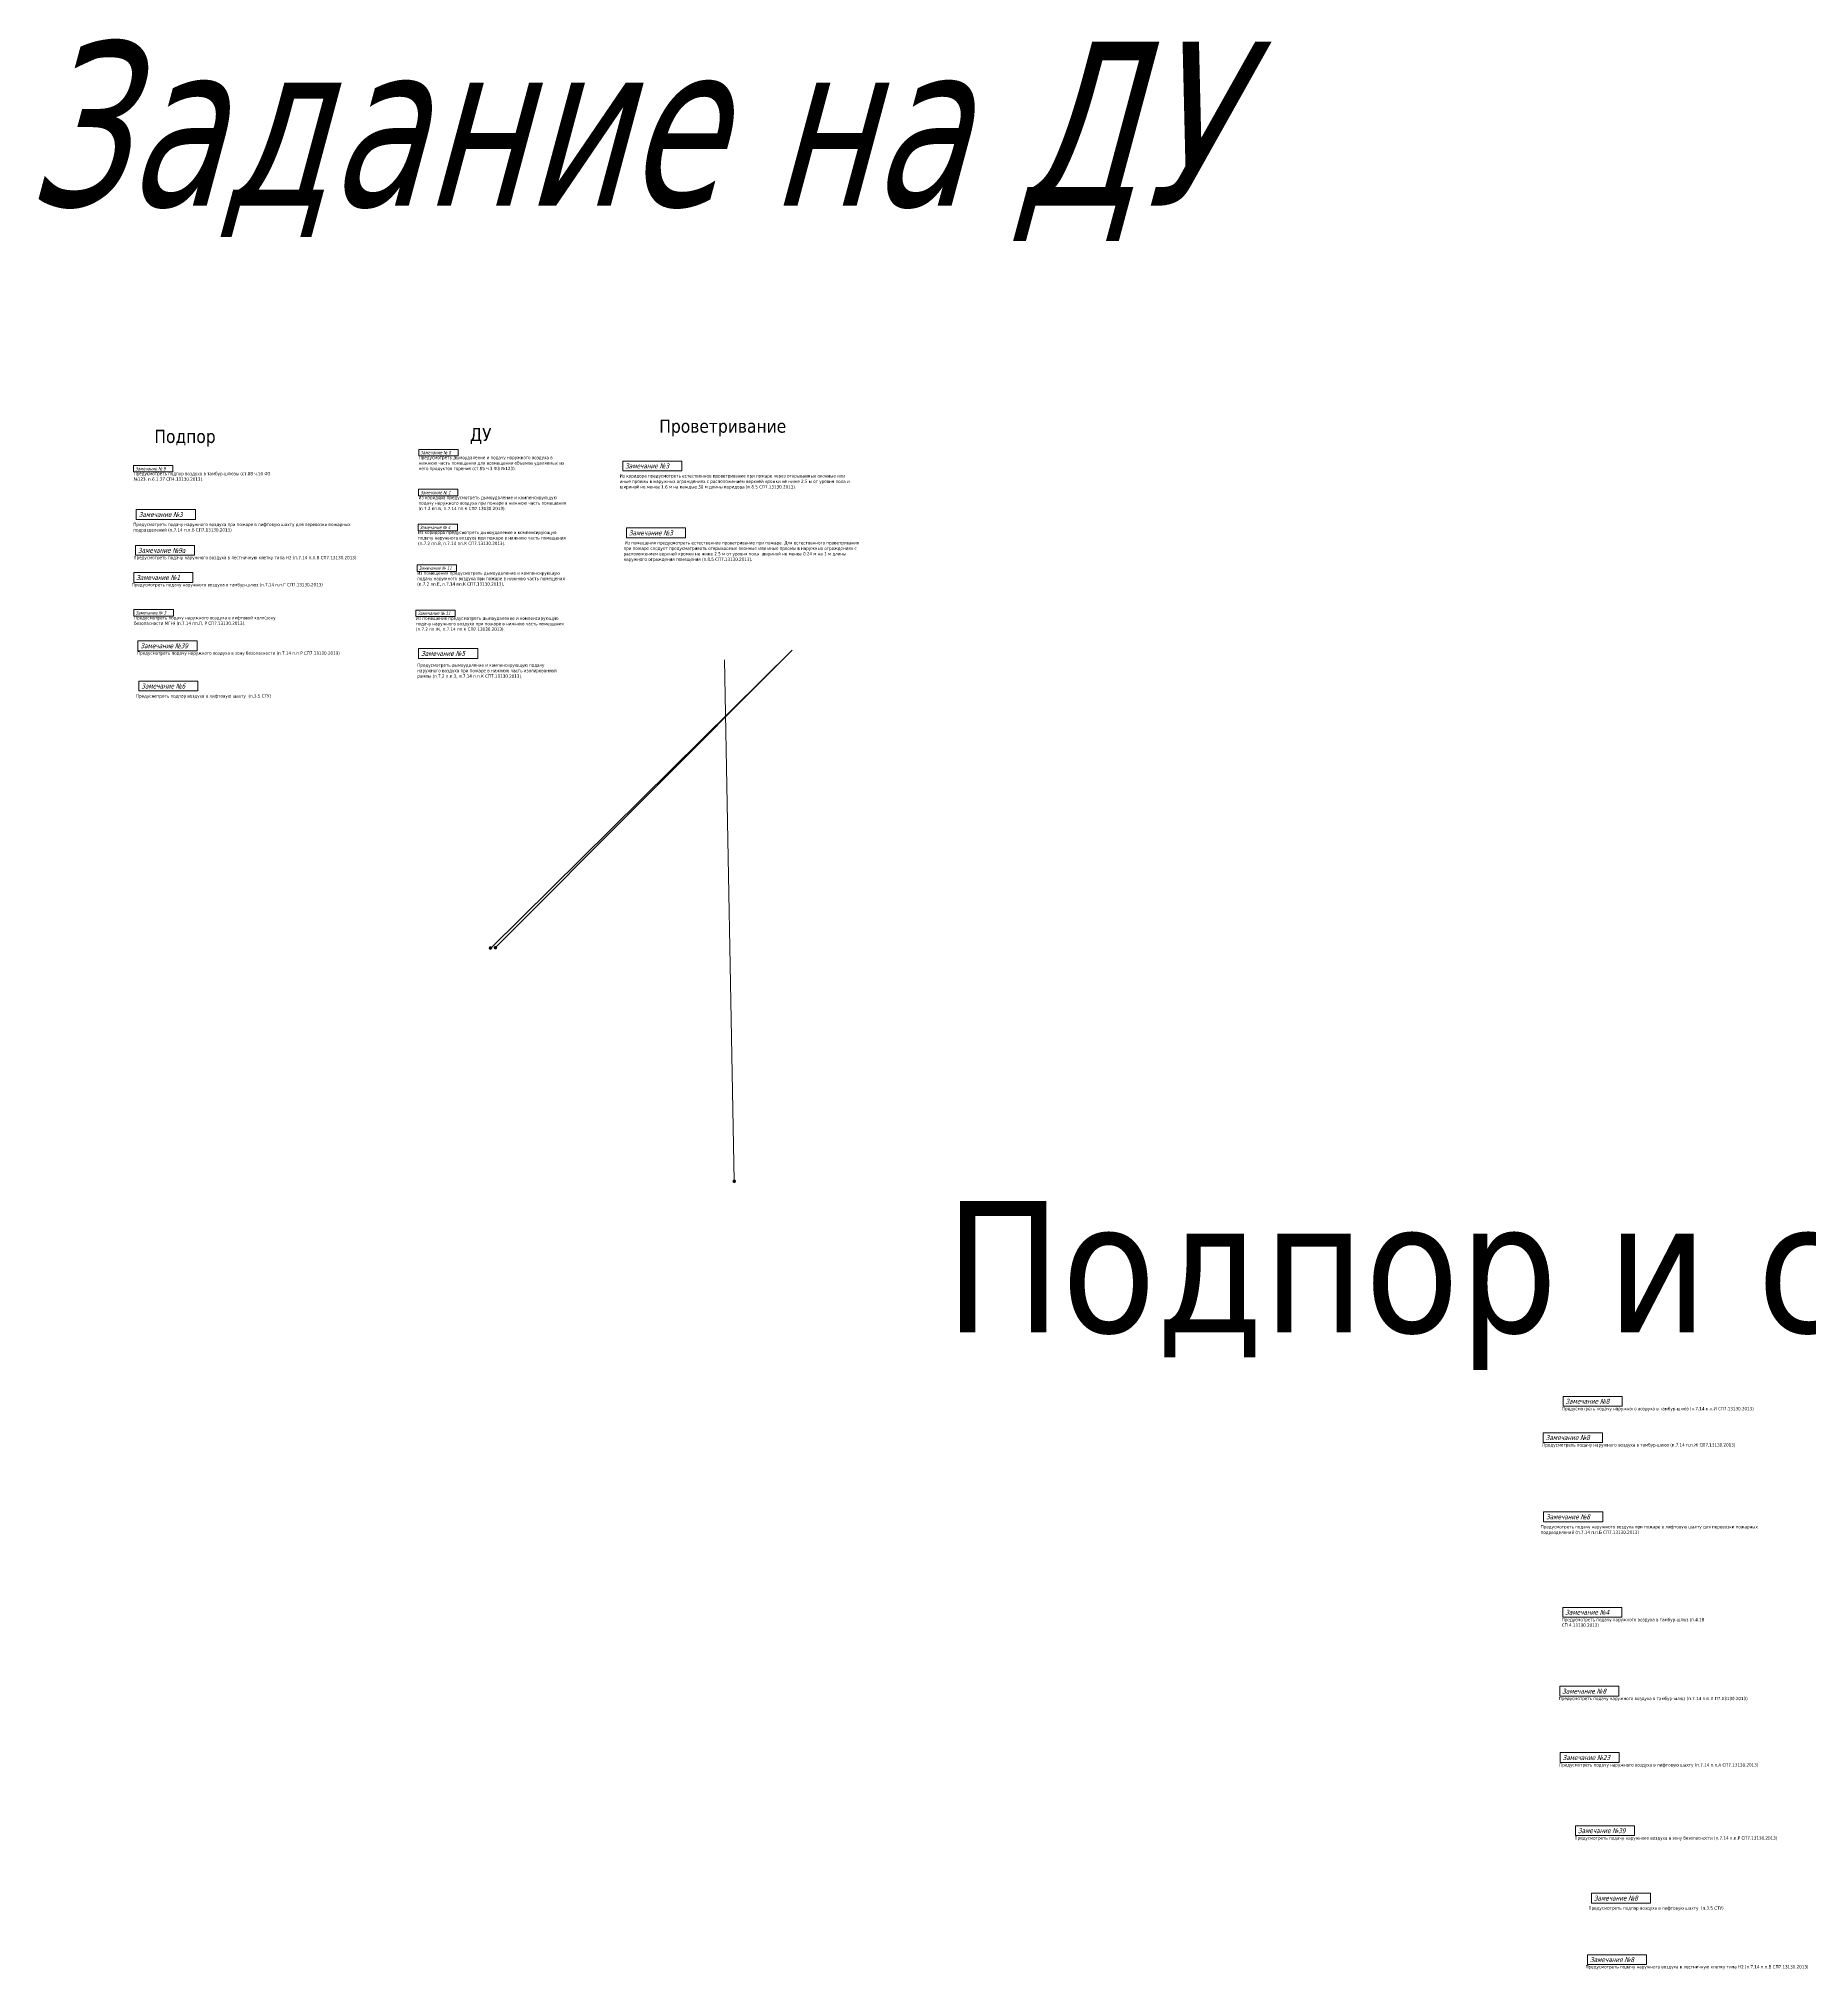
# Model space of a CAD drawing. Header units: millimetres. Extents: x -783640 to 8156175, y -1575894 to 1845315.
# Drawn here: x -276439 to 47154, y 616300 to 969008 of the extents above; entities that cross this region are included whole.
import ezdxf

# ---------------------------------------------------------------- set-up
doc = ezdxf.new("R2010")
doc.units = ezdxf.units.MM
doc.layers.add('экспертиза ДУ', color=1, linetype='Continuous', lineweight=0)
doc.layers.add('экспертиза ДУ пояснения', color=6, linetype='Continuous', lineweight=0)
doc.styles.add('ЭКСПЕРТИЗА', font='tahoma.ttf')

msp = doc.modelspace()

# ---------------------------------------------------------------- hatches: boundary and pattern name
at = {"layer": 'экспертиза ДУ', "lineweight": 0}
h = msp.add_hatch(color=5, dxfattribs=at)
edge = h.paths.add_edge_path()
edge.add_arc((-193868, 802876), 333, 0, 360)
h = msp.add_hatch(color=30, dxfattribs=at)
edge = h.paths.add_edge_path()
edge.add_arc((-192961, 802938), 333, 0, 360)
h = msp.add_hatch(color=5, dxfattribs=at)
edge = h.paths.add_edge_path()
edge.add_arc((-149322, 760273), 333, 0, 360)

# ---------------------------------------------------------------- linework, layer by layer
at = {"layer": 'экспертиза ДУ', "elevation": 0}
for points in [[(-206985, 893977), (-199785, 893977), (-199785, 892777), (-206985, 892777), (-206985, 893977)], [(-207092, 880303), (-199892, 880303), (-199892, 879103), (-207092, 879103), (-207092, 880303)], [(-259007, 864709), (-251807, 864709), (-251807, 863509), (-259007, 863509), (-259007, 864709)], [(-151093, 855527), (-149324, 760286)]]:
    msp.add_lwpolyline(points, dxfattribs=at)
at = {"layer": 'экспертиза ДУ'}
for points in [[(-259080, 891043), (-251880, 891043), (-251880, 889843), (-259080, 889843), (-259080, 891043)], [(-207013, 886673), (-199813, 886673), (-199813, 885473), (-207013, 885473), (-207013, 886673)], [(-207252, 872871), (-200052, 872871), (-200052, 871671), (-207252, 871671), (-207252, 872871)], [(-207488, 864627), (-200288, 864627), (-200288, 863427), (-207488, 863427), (-207488, 864627)], [(-138728, 857300), (-193816, 802852)], [(-192943, 802954), (-138728, 857300)]]:
    msp.add_lwpolyline(points, dxfattribs=at)
at = {"layer": 'экспертиза ДУ', "lineweight": 0, "elevation": 0}
for points in [[(-169704, 891847), (-158904, 891847), (-158904, 890047), (-169704, 890047), (-169704, 891847)], [(-258588, 882974), (-247788, 882974), (-247788, 881174), (-258588, 881174), (-258588, 882974)], [(-169018, 879619), (-158218, 879619), (-158218, 877819), (-169018, 877819), (-169018, 879619)], [(1603, 655895), (12403, 655895), (12403, 654095), (1603, 654095), (1603, 655895)]]:
    msp.add_lwpolyline(points, dxfattribs=at)
at = {"layer": 'экспертиза ДУ', "lineweight": 0}
for points in [[(-258735, 876421), (-247935, 876421), (-247935, 874621), (-258735, 874621), (-258735, 876421)], [(-259065, 871461), (-248265, 871461), (-248265, 869661), (-259065, 869661), (-259065, 871461)], [(-258276, 858993), (-247476, 858993), (-247476, 857193), (-258276, 857193), (-258276, 858993)], [(-206987, 857589), (-196187, 857589), (-196187, 855789), (-206987, 855789), (-206987, 857589)], [(-258119, 851638), (-247319, 851638), (-247319, 849838), (-258119, 849838), (-258119, 851638)], [(2131, 720973), (12931, 720973), (12931, 719173), (2131, 719173), (2131, 720973)], [(-1473, 714345), (9327, 714345), (9327, 712545), (-1473, 712545), (-1473, 714345)], [(-1422, 699873), (9378, 699873), (9378, 698073), (-1422, 698073), (-1422, 699873)], [(2093, 682430), (12893, 682430), (12893, 680630), (2093, 680630), (2093, 682430)], [(1532, 668025), (12332, 668025), (12332, 666225), (1532, 666225), (1532, 668025)], [(4409, 642542), (15209, 642542), (15209, 640742), (4409, 640742), (4409, 642542)], [(7320, 630222), (18120, 630222), (18120, 628422), (7320, 628422), (7320, 630222)], [(6616, 618986), (17416, 618986), (17416, 617186), (6616, 617186), (6616, 618986)]]:
    msp.add_lwpolyline(points, dxfattribs=at)

# ---------------------------------------------------------------- texts
at = {"layer": 'экспертиза ДУ', "style": 'ЭКСПЕРТИЗА', "oblique": 14.99998, "width": 0.8}
for s, height, p in [('Задание на ДУ', 30000, (-278656, 938466)), ('Замечание № 8', 600, (-206685, 893077)), ('Замечание № 9', 600, (-258780, 890143)), ('Замечание № 1', 600, (-206713, 885773)), ('Замечание № 4', 600, (-206792, 879403)), ('Замечание № 11', 600, (-206952, 871971)), ('Замечание № 3', 600, (-258707, 863809)), ('Замечание № 11', 600, (-207188, 863727))]:
    msp.add_text(s, height=height, dxfattribs=at).set_placement(p)
at = {"layer": 'экспертиза ДУ', "lineweight": 0, "style": 'ЭКСПЕРТИЗА', "oblique": 14.99998, "width": 0.8}
for s, p in [('Замечание №3', (-169254, 890497)), ('Замечание №3', (-258138, 881624)), ('Замечание №3', (-168568, 878269)), ('Замечание №9а', (-258285, 875071)), ('Замечание №1', (-258615, 870111)), ('Замечание №39', (-257826, 857643)), ('Замечание №5', (-206537, 856239)), ('Замечание №6', (-257669, 850288)), ('Замечание №8', (2581, 719623)), ('Замечание №8', (-1023, 712995)), ('Замечание №8', (-972, 698523)), ('Замечание №4', (2543, 681080)), ('Замечание №8', (1982, 666675)), ('Замечание №23', (2053, 654545)), ('Замечание №39', (4859, 641192)), ('Замечание №8', (7770, 628872)), ('Замечание №8', (7066, 617636))]:
    msp.add_text(s, height=900, dxfattribs=at).set_placement(p)
at = {"layer": 'экспертиза ДУ', "ltscale": 100, "char_height": 600, "width": 26264.8, "attachment_point": 1, "style": 'ЭКСПЕРТИЗА'}
for s, insert in [('Предусмотреть дымоудаление и подачу наружного воздуха в нижнюю часть {\\A1;помещения }для возмещения объемов удаляемых из него продуктов горения (ст.85 ч.3 ФЗ №123){\\A1;.}', (-206985, 892777)), ('\\A1;Предусмотреть подпор воздуха в тамбур-шлюзы ({\\A0;ст.88 ч.10 ФЗ №123, п.6.1.37 СП4.13130.2013}).', (-259080, 889843)), ('\\A1;Из коридора предусмотреть дымоудаление и компенсирующую подачу наружного воздуха при пожаре в нижнюю часть помещения (п.7.2 пп.Б, п.7.14 пп.К СП7.13130.2013).', (-207013, 885473)), ('\\A1;Из коридора предусмотреть дымоудаление и компенсирующую подачу наружного воздуха при пожаре в нижнюю часть помещения (п.7.2 пп.В, п.7.14 пп.К СП7.13130.2013).', (-207092, 879103)), ('\\A1;Из помещения предусмотреть дымоудаление {\\A0;и компенсирующую подачу наружного воздуха при пожаре в нижнюю часть }помещения (п.7.2 пп.Е, п.7.14 пп.К СП7.13130.2013).', (-207252, 871671)), ('\\A1;Предусмотреть подачу наружного воздуха в лифтовой холл(зону безопасности МГН) ({\\A0;п.7.14 пп.П, Р СП7.13130.2013}).', (-259007, 863509)), ('\\A1;Из помещения предусмотреть дымоудаление {\\A0;и компенсирующую подачу наружного воздуха при пожаре в нижнюю часть }помещения (п.7.2 пп.Ж, п.7.14 пп.К СП7.13130.2013).', (-207488, 863427))]:
    msp.add_mtext(s, dxfattribs=dict(at, insert=insert))
at = {"layer": 'экспертиза ДУ', "color": 6, "ltscale": 100, "char_height": 600, "attachment_point": 1, "style": 'ЭКСПЕРТИЗА'}
for s, insert, width in [('\\A1;{\\C256;Из коридора предусмотреть естественное проветривание при пожаре через\\A0; открываемые оконные или иные проемы в наружных ограждениях с расположением верхней кромки не ниже 2.5\\~м от уровня пола и шириной не менее 1.6\\~м на каждые 30\\~м длины коридора (п.8.5 СП7.13130.2013).}', (-170238, 889427), 41362.2), ('\\C256;Предусмотреть подачу наружного воздуха при пожаре в лифтовую шахту для перевозки пожарных подразделений (п.7.14 п.п.Б СП7.13130.2013)', (-259122, 880554), 41362.2), ('\\pt1800;{\\C256; Из помещения предусмотреть естественное проветривание при пожаре. Для естественного проветривания  при пожаре следует предусматривать открываемые оконные или иные проемы в наружных ограждениях с расположением верхней кромки не ниже 2.5\\~м от уровня пола  шириной не менее 0.24\\~м на 1\\~м длины наружного ограждения помещения (п.8.5 СП7.13130.2013).}', (-169552, 877198), 41362.2), ('\\C256;Предусмотреть подачу наружного воздуха в лестничную клетку типа Н2 (п.7.14 п.п.В СП7.13130.2013)', (-259106, 874507), 41362.2), ('\\C256;Предусмотреть подачу наружного воздуха в тамбур-шлюз (п.7.14 п.п.Г СП7.13130.2013)', (-259435, 869547), 41362.2), ('\\C256;Предусмотреть подачу наружного воздуха в зону безопасности (п.7.14 п.п.Р СП7.13130.2013)', (-258457, 857052), 41362.2), ('\\C256;Предусмотреть подпор воздуха в лифтовую шахту  (п.3.5 СТУ)', (-258653, 849218), 41362.2), ('\\C256;Предусмотреть подачу наружного воздуха в тамбур-шлюз (п.7.14 п.п.И СП7.13130.2013)', (1951, 719032), 41362.2), ('\\C256;Предусмотреть подачу наружного воздуха в тамбур-шлюз (п.7.14 п.п.Ж СП7.13130.2013)', (-1653, 712403), 41362.2), ('\\C256;Предусмотреть подачу наружного воздуха при пожаре в лифтовую шахту для перевозки пожарных подразделений (п.7.14 п.п.Б СП7.13130.2013)', (-1956, 697453), 41362.2), ('\\C256;Предусмотреть подачу наружного воздуха в тамбур-шлюз (п.4.18 СП 4.13130.2013)', (1913, 680489), 25328.04), ('\\C256;Предусмотреть подачу наружного воздуха в тамбур-шлюз (п.7.14 п.п.Л П7.13130.2013)', (1352, 666084), 41362.2), ('\\C256;Предусмотреть подачу наружного воздуха в лифтовую шахту (п.7.14 п.п.А СП7.13130.2013)', (1423, 653954), 41362.2), ('\\C256;Предусмотреть подачу наружного воздуха в зону безопасности (п.7.14 п.п.Р СП7.13130.2013)', (4229, 640601), 41362.2), ('\\C256;Предусмотреть подпор воздуха в лифтовую шахту  (п.3.5 СТУ)', (6786, 627802), 41362.2), ('\\C256;Предусмотреть подачу наружного воздуха в лестничную клетку типа Н2 (п.7.14 п.п.В СП7.13130.2013)', (6246, 617072), 41362.2)]:
    msp.add_mtext(s, dxfattribs=dict(at, insert=insert, width=width))
at = {"layer": 'экспертиза ДУ', "lineweight": 0, "ltscale": 100, "insert": (-207229, 854851), "char_height": 600, "width": 24494.8, "attachment_point": 1, "style": 'ЭКСПЕРТИЗА'}
msp.add_mtext('Предусмотреть дымоудаление и компенсирующую подачу наружного воздуха при пожаре в нижнюю часть изолированной рампы (п.7.2 п.п.З, п.7.14 п.п.К СП7.13130.2013).', dxfattribs=at)
at = {"layer": 'экспертиза ДУ пояснения', "color": 30, "lineweight": 0, "char_height": 2400, "width": 41574.45, "attachment_point": 1, "style": 'ЭКСПЕРТИЗА'}
for s, insert in [('Проветривание', (-163015, 899419)), ('Подпор', (-255291, 897548)), ('ДУ', (-197613, 897887))]:
    msp.add_mtext(s, dxfattribs=dict(at, insert=insert))
at = {"layer": 'экспертиза ДУ пояснения', "color": 2, "lineweight": 0, "insert": (-110826, 756666, 0), "char_height": 24000, "width": 463047.58, "attachment_point": 1, "style": 'ЭКСПЕРТИЗА'}
msp.add_mtext('Подпор и ст.85 фз.123', dxfattribs=at)

doc.saveas('drawing.dxf')
